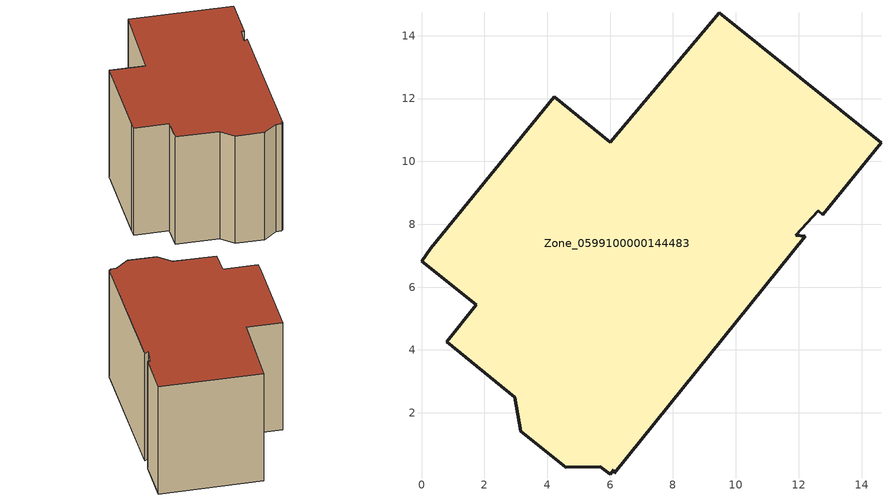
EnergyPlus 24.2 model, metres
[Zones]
Zone_0599100000144483
 floor ground (C_G): 12.21,7.62 6.13,0.08 6.12,0.19 6,0.04 5.69,0.28 4.59,0.26 3.16,1.42 2.96,2.5 0.8,4.26 1.74,5.44 0,6.83 0.3,7.24 4.22,12.06 6,10.61 9.48,14.73 14.62,10.59 12.77,8.3 12.62,8.43 11.91,7.64 z0
 wall outside (C_F): 0,6.83 1.74,5.44 0.8,4.26 2.96,2.5 3.16,1.42 4.59,0.26 5.69,0.28 6,0.04 6.12,0.19 6.13,0.08 12.21,7.62 11.91,7.64 12.62,8.43 12.77,8.3 14.62,10.59 9.48,14.73 6,10.61 4.22,12.06 0.3,7.24 0,6.83 z0:7.78
 roof outside (C_R): 6.13,0.08 12.21,7.62 11.91,7.64 12.62,8.43 12.77,8.3 14.62,10.59 9.48,14.73 6,10.61 4.22,12.06 0.3,7.24 0,6.83 1.74,5.44 0.8,4.26 2.96,2.5 3.16,1.42 4.59,0.26 5.69,0.28 6,0.04 6.12,0.19 z7.78
[BUILDING]
Pand.0599100000144483: North Axis=0; Terrain=City; Loads Convergence Tolerance Value=0.04; Temperature Convergence Tolerance Value=0.4; Solar Distribution=FullExterior; Maximum Number of Warmup Days=25; Minimum Number of Warmup Days=1
[Site:Location]
Rotterdam.The.Hague.AP_ZH_NLD Design_Conditions: Latitude=51.96; Longitude=4.45; Time Zone=1; Elevation=-4.5
[SITE:GROUNDTEMPERATURE:BUILDINGSURFACE]
18, 18, 18, 18, 18, 18, 18, 18, 18, 18, 18, 18
[MATERIAL] Thermal Absorptance=0.9; Solar Absorptance=0.7; Visible Absorptance=0.7
Name | Roughness | Thickness | Conductivity | Density | Specific Heat
G.D.1965 | MediumSmooth | 0.15 | 1 | 540 | 1210
F.D.1965 | Rough | 0.3 | 0.857143 | 1920 | 840
R.D.1965 | MediumRough | 0.2 | 0.08 | 1500 | 1000
[CONSTRUCTION]
C_G: G.D.1965
C_F: F.D.1965
C_R: R.D.1965
[ZONE]
Zone_0599100000144483: Type=1; Multiplier=1; Ceiling Height=Autocalculate; Volume=Autocalculate; Floor Area=autocalculate; Part of Total Floor Area=Yes
[ZONEINFILTRATION:DESIGNFLOWRATE]
Infil_Zone_0599100000144483: Zone or ZoneList or Space or SpaceList=Zone_0599100000144483; Schedule=AlwaysOn; Design Flow Rate Calculation Method=Flow/Area; Flow Rate per Floor Area=0.0042; Constant Term Coefficient=1; Temperature Term Coefficient=0; Velocity Term Coefficient=0; Velocity Squared Term Coefficient=0
[HVACTEMPLATE:ZONE:IDEALLOADSAIRSYSTEM]
Zone_0599100000144483: Maximum Heating Supply Air Temperature=50; Minimum Cooling Supply Air Temperature=13; Maximum Heating Supply Air Humidity Ratio=0.0156; Minimum Cooling Supply Air Humidity Ratio=0.0077; Heating Limit=NoLimit; Cooling Limit=NoLimit; Dehumidification Control Type=ConstantSensibleHeatRatio; Cooling Sensible Heat Ratio=0.7; Dehumidification Setpoint=60; Humidification Control Type=None; Humidification Setpoint=30; Outdoor Air Method=None; Outdoor Air Flow Rate per Person=0.00944; Outdoor Air Flow Rate per Zone Floor Area=0; Outdoor Air Flow Rate per Zone=0; Demand Controlled Ventilation Type=None; Outdoor Air Economizer Type=NoEconomizer; Heat Recovery Type=None; Sensible Heat Recovery Effectiveness=0.7; Latent Heat Recovery Effectiveness=0.65
[ZONECONTROL:THERMOSTAT]
ThermostatControl_Zone_0599100000144483: Zone or ZoneList=Zone_0599100000144483; Control Type Schedule=DualSetpointControlType; Control 1=Thermostat_Zone_0599100000144483; Temperature Difference Between Cutout And Setpoint=0
[THERMOSTATSETPOINT:DUALSETPOINT]
Thermostat_Zone_0599100000144483: Heating Setpoint Temperature Schedule=HeatingSetpoint_Zone_0599100000144483; Cooling Setpoint Temperature Schedule=CoolingSetpoint_Zone_0599100000144483
[SCHEDULE:COMPACT]
HeatingSetpoint_Zone_0599100000144483: Through: 12/31, For: AllDays, Until: 24:00, 21
CoolingSetpoint_Zone_0599100000144483: Through: 12/31, For: AllDays, Until: 24:00, 24
DualSetpointControlType: Through: 12/31, For: AllDays, Until: 24:00, 4
AlwaysOn: Through: 12/31, For: AllDays, Until: 24:00, 1
